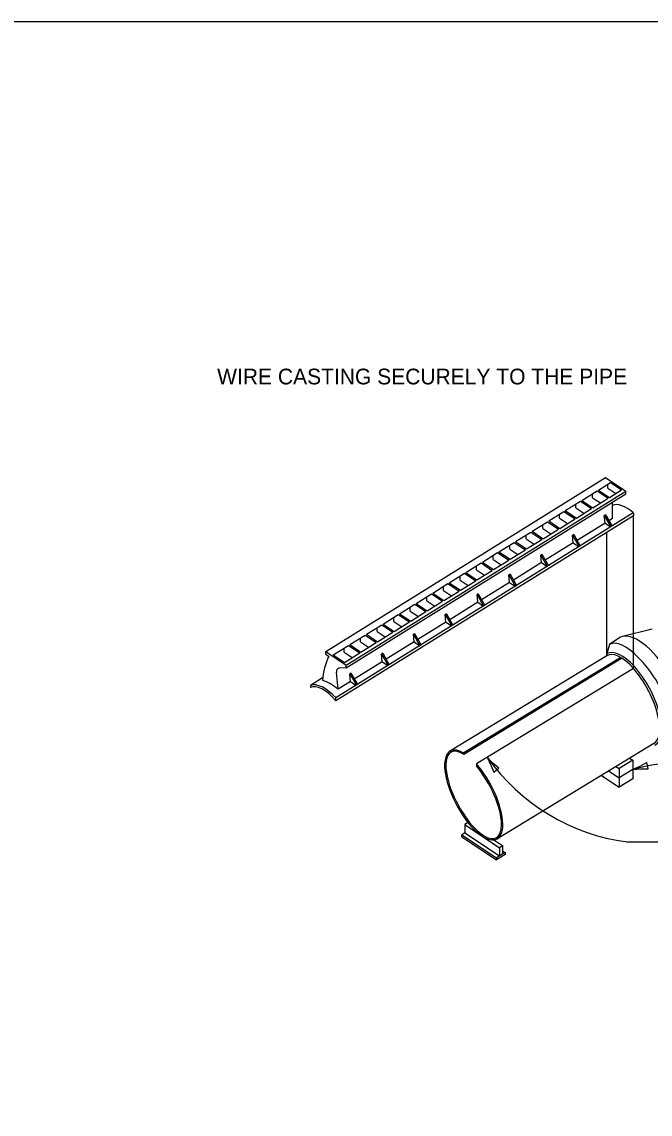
# Model space of a CAD drawing. Extents: x 2262275 to 2262905, y -3123497 to -3123097.
# Drawn here: x 2262600.6 to 2262715.7, y -3123297.3 to -3123097.3 of the extents above; entities that cross this region are included whole.
import ezdxf

# ---------------------------------------------------------------- set-up
doc = ezdxf.new("R2010")
doc.units = 0
for name, color, linetype in [('Default', 7, 'Continuous'), ('RD_Pr_Roadway_Items', 7, 'Continuous'), ('RD_Pr_Roadway_Notes', 7, 'Continuous')]:
    doc.layers.add(name, color=color, linetype=linetype)

msp = doc.modelspace()

# ---------------------------------------------------------------- linework, layer by layer
at = {"layer": 'Default'}
msp.add_lwpolyline([(2262275.16, -3123497.28), (2262905.16, -3123497.28), (2262905.16, -3123097.28), (2262275.16, -3123097.28)], close=True, dxfattribs=at)
at = {"layer": 'RD_Pr_Roadway_Items'}
for p, q in [((2262656.26, -3123212.58), (2262707.52, -3123180.71)), ((2262706.2, -3123183), (2262708.42, -3123181.62)), ((2262707.52, -3123180.71), (2262711.26, -3123183.21)), ((2262707.93, -3123182.65), (2262707.93, -3123181.92)), ((2262708.42, -3123181.62), (2262710.46, -3123182.98)), ((2262660.01, -3123215.09), (2262711.26, -3123183.21)), ((2262660.01, -3123215.57), (2262711.26, -3123183.7)), ((2262703.16, -3123184.89), (2262705.97, -3123183.15)), ((2262705.14, -3123184.4), (2262705.14, -3123183.66)), ((2262705.97, -3123183.15), (2262708, -3123184.5)), ((2262706.2, -3123183), (2262708.24, -3123184.36)), ((2262707.93, -3123182.65), (2262709.4, -3123183.63)), ((2262708.24, -3123184.36), (2262710.46, -3123182.98)), ((2262711.26, -3123183.7), (2262711.26, -3123183.21)), ((2262700.13, -3123186.77), (2262702.93, -3123185.03)), ((2262702.1, -3123186.29), (2262702.1, -3123185.55)), ((2262702.93, -3123185.03), (2262704.96, -3123186.39)), ((2262703.16, -3123184.89), (2262705.2, -3123186.24)), ((2262705.14, -3123184.4), (2262706.6, -3123185.37)), ((2262705.2, -3123186.24), (2262708, -3123184.5)), ((2262708.77, -3123188.21), (2262708.77, -3123185.25)), ((2262712.59, -3123187.19), (2262658.13, -3123221.06)), ((2262712.61, -3123187.7), (2262658.13, -3123221.58)), ((2262697.1, -3123188.66), (2262699.89, -3123186.92)), ((2262699.07, -3123188.17), (2262699.07, -3123187.44)), ((2262699.89, -3123186.92), (2262701.93, -3123188.28)), ((2262700.13, -3123186.77), (2262702.17, -3123188.13)), ((2262702.1, -3123186.29), (2262703.56, -3123187.26)), ((2262702.17, -3123188.13), (2262704.96, -3123186.39)), ((2262707.42, -3123189.05), (2262707.29, -3123187.65)), ((2262707.29, -3123187.65), (2262708.5, -3123189.76)), ((2262707.51, -3123187.52), (2262707.3, -3123187.65)), ((2262707.52, -3123187.52), (2262708.71, -3123189.63)), ((2262712.61, -3123187.21), (2262712.61, -3123187.7)), ((2262712.61, -3123215.65), (2262712.61, -3123187.7)), ((2262694.06, -3123190.55), (2262696.86, -3123188.81)), ((2262696.03, -3123190.06), (2262696.03, -3123189.32)), ((2262696.86, -3123188.81), (2262698.89, -3123190.17)), ((2262697.1, -3123188.66), (2262699.13, -3123190.02)), ((2262699.07, -3123188.17), (2262700.53, -3123189.15)), ((2262699.13, -3123190.02), (2262701.93, -3123188.28)), ((2262707.42, -3123189.05), (2262702.3, -3123192.23)), ((2262707.42, -3123189.05), (2262708.5, -3123189.76)), ((2262708.77, -3123188.21), (2262708.11, -3123188.62)), ((2262691.03, -3123192.43), (2262693.82, -3123190.7)), ((2262693, -3123191.95), (2262693, -3123191.21)), ((2262693, -3123191.95), (2262694.46, -3123192.92)), ((2262693.82, -3123190.7), (2262695.86, -3123192.05)), ((2262694.06, -3123190.55), (2262696.1, -3123191.91)), ((2262696.03, -3123190.06), (2262697.5, -3123191.04)), ((2262696.1, -3123191.91), (2262698.89, -3123190.17)), ((2262701.68, -3123191.14), (2262701.46, -3123191.28)), ((2262701.59, -3123192.67), (2262701.46, -3123191.28)), ((2262701.46, -3123191.28), (2262702.66, -3123193.39)), ((2262701.68, -3123191.14), (2262702.88, -3123193.26)), ((2262707.72, -3123213.36), (2262707.72, -3123190.74)), ((2262687.99, -3123194.33), (2262690.79, -3123192.58)), ((2262689.96, -3123193.83), (2262689.96, -3123193.1)), ((2262689.96, -3123193.83), (2262691.43, -3123194.81)), ((2262690.02, -3123195.68), (2262692.83, -3123193.94)), ((2262690.79, -3123192.58), (2262692.83, -3123193.94)), ((2262691.03, -3123192.43), (2262693.06, -3123193.79)), ((2262693.06, -3123193.79), (2262695.86, -3123192.05)), ((2262701.59, -3123192.67), (2262696.46, -3123195.86)), ((2262701.59, -3123192.67), (2262702.66, -3123193.39)), ((2262684.95, -3123196.21), (2262687.75, -3123194.47)), ((2262686.93, -3123195.72), (2262686.93, -3123194.99)), ((2262686.93, -3123195.72), (2262688.39, -3123196.7)), ((2262686.99, -3123197.57), (2262689.79, -3123195.83)), ((2262687.75, -3123194.47), (2262689.79, -3123195.83)), ((2262687.99, -3123194.33), (2262690.02, -3123195.68)), ((2262695.84, -3123194.77), (2262695.63, -3123194.9)), ((2262695.76, -3123196.3), (2262695.63, -3123194.9)), ((2262695.63, -3123194.9), (2262696.83, -3123197.01)), ((2262695.84, -3123194.77), (2262697.05, -3123196.88)), ((2262681.92, -3123198.1), (2262684.72, -3123196.36)), ((2262683.89, -3123197.61), (2262683.89, -3123196.87)), ((2262683.89, -3123197.61), (2262685.35, -3123198.59)), ((2262683.96, -3123199.46), (2262686.75, -3123197.72)), ((2262684.72, -3123196.36), (2262686.75, -3123197.72)), ((2262684.95, -3123196.21), (2262686.99, -3123197.57)), ((2262695.76, -3123196.3), (2262690.63, -3123199.48)), ((2262695.76, -3123196.3), (2262696.83, -3123197.01)), ((2262678.88, -3123199.98), (2262681.69, -3123198.24)), ((2262678.88, -3123199.98), (2262680.92, -3123201.34)), ((2262680.86, -3123199.5), (2262680.86, -3123198.76)), ((2262680.86, -3123199.5), (2262682.32, -3123200.47)), ((2262680.92, -3123201.34), (2262683.72, -3123199.6)), ((2262681.69, -3123198.24), (2262683.72, -3123199.6)), ((2262681.92, -3123198.1), (2262683.96, -3123199.46)), ((2262689.93, -3123199.93), (2262684.8, -3123203.11)), ((2262690.02, -3123198.39), (2262689.8, -3123198.53)), ((2262689.93, -3123199.93), (2262689.8, -3123198.53)), ((2262689.8, -3123198.53), (2262691, -3123200.64)), ((2262689.93, -3123199.93), (2262691, -3123200.64)), ((2262690.02, -3123198.39), (2262691.22, -3123200.51)), ((2262675.85, -3123201.87), (2262678.65, -3123200.13)), ((2262675.85, -3123201.87), (2262677.89, -3123203.23)), ((2262677.82, -3123201.38), (2262677.82, -3123200.65)), ((2262677.82, -3123201.38), (2262679.29, -3123202.36)), ((2262677.89, -3123203.23), (2262680.68, -3123201.49)), ((2262678.65, -3123200.13), (2262680.68, -3123201.49)), ((2262669.78, -3123205.65), (2262672.58, -3123203.91)), ((2262672.58, -3123203.91), (2262674.61, -3123205.27)), ((2262672.81, -3123203.76), (2262675.61, -3123202.02)), ((2262672.81, -3123203.76), (2262674.85, -3123205.12)), ((2262674.78, -3123203.27), (2262674.78, -3123202.54)), ((2262674.78, -3123203.27), (2262676.25, -3123204.25)), ((2262674.85, -3123205.12), (2262677.65, -3123203.37)), ((2262675.61, -3123202.02), (2262677.65, -3123203.37)), ((2262684.09, -3123203.55), (2262678.97, -3123206.74)), ((2262684.18, -3123202.02), (2262683.97, -3123202.15)), ((2262684.09, -3123203.55), (2262683.97, -3123202.15)), ((2262683.97, -3123202.15), (2262685.17, -3123204.27)), ((2262684.09, -3123203.55), (2262685.17, -3123204.27)), ((2262684.18, -3123202.02), (2262685.39, -3123204.13)), ((2262666.75, -3123207.54), (2262669.54, -3123205.79)), ((2262669.54, -3123205.79), (2262671.58, -3123207.15)), ((2262669.78, -3123205.65), (2262671.82, -3123207)), ((2262671.75, -3123205.16), (2262671.75, -3123204.42)), ((2262671.75, -3123205.16), (2262673.22, -3123206.14)), ((2262671.82, -3123207), (2262674.61, -3123205.27)), ((2262678.35, -3123205.64), (2262678.14, -3123205.78)), ((2262678.26, -3123207.18), (2262678.14, -3123205.78)), ((2262678.14, -3123205.78), (2262679.34, -3123207.89)), ((2262678.35, -3123205.64), (2262679.56, -3123207.76)), ((2262663.71, -3123209.42), (2262666.51, -3123207.68)), ((2262666.51, -3123207.68), (2262668.55, -3123209.04)), ((2262666.75, -3123207.54), (2262668.78, -3123208.89)), ((2262668.71, -3123207.05), (2262668.71, -3123206.31)), ((2262668.71, -3123207.05), (2262670.18, -3123208.02)), ((2262668.78, -3123208.89), (2262671.58, -3123207.15)), ((2262678.26, -3123207.18), (2262673.14, -3123210.36)), ((2262678.26, -3123207.18), (2262679.34, -3123207.89)), ((2262660.67, -3123211.31), (2262663.47, -3123209.57)), ((2262663.47, -3123209.57), (2262665.51, -3123210.93)), ((2262663.71, -3123209.42), (2262665.75, -3123210.78)), ((2262665.68, -3123208.93), (2262665.68, -3123208.2)), ((2262665.68, -3123208.93), (2262667.14, -3123209.91)), ((2262665.75, -3123210.78), (2262668.55, -3123209.04)), ((2262672.28, -3123209.42), (2262672.3, -3123209.41)), ((2262672.3, -3123209.41), (2262672.52, -3123209.27)), ((2262672.43, -3123210.8), (2262672.3, -3123209.41)), ((2262672.3, -3123209.41), (2262673.51, -3123211.52)), ((2262672.52, -3123209.27), (2262673.72, -3123211.39)), ((2262716.03, -3123208.5), (2262710.63, -3123209.82)), ((2262657.64, -3123213.2), (2262660.44, -3123211.46)), ((2262659.61, -3123212.71), (2262659.61, -3123211.97)), ((2262660.44, -3123211.46), (2262662.47, -3123212.82)), ((2262660.67, -3123211.31), (2262662.71, -3123212.67)), ((2262662.65, -3123210.82), (2262662.65, -3123210.08)), ((2262662.65, -3123210.82), (2262664.11, -3123211.8)), ((2262662.71, -3123212.67), (2262665.51, -3123210.93)), ((2262672.43, -3123210.8), (2262667.31, -3123213.99)), ((2262672.43, -3123210.8), (2262673.51, -3123211.52)), ((2262708.24, -3123211.27), (2262707.73, -3123212.95)), ((2262710.11, -3123210.02), (2262708.24, -3123211.27)), ((2262656.26, -3123213.07), (2262656.26, -3123212.58)), ((2262656.26, -3123212.58), (2262660.01, -3123215.09)), ((2262656.26, -3123213.07), (2262656.78, -3123213.42)), ((2262657.64, -3123213.2), (2262659.68, -3123214.55)), ((2262659.61, -3123212.71), (2262661.08, -3123213.68)), ((2262659.68, -3123214.55), (2262662.47, -3123212.82)), ((2262666.69, -3123212.9), (2262666.48, -3123213.03)), ((2262666.6, -3123214.43), (2262666.48, -3123213.03)), ((2262666.48, -3123213.03), (2262667.68, -3123215.14)), ((2262666.69, -3123212.9), (2262667.89, -3123215.01)), ((2262707.72, -3123213.36), (2262678.83, -3123230.94)), ((2262710.31, -3123213.65), (2262681.56, -3123231.15)), ((2262710.44, -3123213.87), (2262681.56, -3123231.45)), ((2262707.73, -3123212.95), (2262707.72, -3123213.36)), ((2262660.01, -3123215.57), (2262658.8, -3123215.61)), ((2262660.01, -3123215.57), (2262660.01, -3123215.09)), ((2262666.6, -3123214.43), (2262661.49, -3123217.61)), ((2262666.6, -3123214.43), (2262667.68, -3123215.14)), ((2262712.61, -3123215.65), (2262683.86, -3123233.15)), ((2262655.67, -3123217.38), (2262653.43, -3123218.78)), ((2262658.51, -3123219.46), (2262658.23, -3123216.41)), ((2262660.86, -3123216.52), (2262660.65, -3123216.66)), ((2262660.77, -3123218.05), (2262660.65, -3123216.66)), ((2262660.65, -3123216.66), (2262661.86, -3123218.76)), ((2262660.86, -3123216.52), (2262662.08, -3123218.63)), ((2262653.43, -3123218.78), (2262653.43, -3123219.18)), ((2262660.77, -3123218.05), (2262658.51, -3123219.46)), ((2262660.77, -3123218.05), (2262661.85, -3123218.77)), ((2262658.13, -3123221.58), (2262658.13, -3123221.06)), ((2262716.36, -3123229.4), (2262687.61, -3123246.9)), ((2262681.56, -3123231.15), (2262681.56, -3123231.43)), ((2262683.86, -3123233.15), (2262683.86, -3123233.51)), ((2262709.42, -3123233.63), (2262709.99, -3123234.01)), ((2262712.49, -3123232.49), (2262709.99, -3123234.01)), ((2262711.91, -3123232.1), (2262712.49, -3123232.49)), ((2262712.49, -3123232.49), (2262712.49, -3123235.88)), ((2262706.75, -3123235.25), (2262709.99, -3123237.41)), ((2262708.08, -3123234.44), (2262709.99, -3123235.71)), ((2262709.99, -3123234.01), (2262709.99, -3123237.41)), ((2262712.49, -3123234.19), (2262709.99, -3123235.71)), ((2262712.49, -3123235.88), (2262709.99, -3123237.41)), ((2262682.34, -3123243.9), (2262681.75, -3123244.26)), ((2262681.75, -3123245.76), (2262681.16, -3123246.12)), ((2262681.75, -3123244.26), (2262688.1, -3123248.5)), ((2262681.75, -3123244.26), (2262681.75, -3123245.76)), ((2262681.75, -3123245.76), (2262688.1, -3123250)), ((2262681.16, -3123246.12), (2262687.51, -3123250.36)), ((2262681.16, -3123246.5), (2262681.16, -3123246.12)), ((2262681.16, -3123246.5), (2262687.51, -3123250.74)), ((2262687.07, -3123247.06), (2262688.69, -3123248.14)), ((2262689.12, -3123249.39), (2262687.51, -3123250.36)), ((2262689.12, -3123249.76), (2262687.51, -3123250.74)), ((2262688.69, -3123248.14), (2262688.1, -3123248.5)), ((2262688.1, -3123248.5), (2262688.1, -3123250)), ((2262688.69, -3123249.64), (2262688.69, -3123248.14)), ((2262688.69, -3123249.1), (2262689.12, -3123249.39)), ((2262689.12, -3123249.39), (2262689.12, -3123249.76)), ((2262687.51, -3123250.36), (2262687.51, -3123250.74))]:
    msp.add_line(p, q, dxfattribs=at)
for centre, major_axis, ratio, start_param, end_param in [((2262713.02, -3123194.2), (-4.39, 8.33), 0.418649, 5.457133, 6.246091), ((2262715.42, -3123219.09), (5.31, -9.06), 0.422178, 6.28313, 9.424722), ((2262713.55, -3123219.71), (5.31, -8.44), 0.375151, 6.283136, 9.424729), ((2262669.31, -3123219.04), (-13.72, 0), 0.999876, 5.861377, 6.195039), ((2262712.11, -3123221.34), (-4.25, 8.06), 0.399373, 5.266762, 6.327554), ((2262712.14, -3123221.32), (-4.41, 8.36), 0.420725, 5.268555, 6.283006), ((2262658.82, -3123216.22), (0.613, 0), 0.999876, 1.599754, 3.454954), ((2262712.11, -3123221.34), (-4.25, 8.06), 0.399373, 3.141544, 5.266762), ((2262712.11, -3123221.34), (-4.42, 8.39), 0.42296, 3.14154, 5.266758), ((2262652.33, -3123227.03), (-9.78, 0), 0.999876, 4.028201, 4.36767), ((2262657.64, -3123227.27), (-4.43, 8.39), 0.423078, 5.298162, 6.223143), ((2262657.64, -3123227.27), (-4.25, 8.06), 0.399373, 5.26818, 6.268905), ((2262683.36, -3123238.84), (-4.25, 8.06), 0.399373, 5.705779, 11.549947), ((2262683.36, -3123238.84), (-4.13, 7.84), 0.38217, 5.700882, 11.524674)]:
    msp.add_ellipse(centre, major_axis=major_axis, ratio=ratio, start_param=start_param, end_param=end_param, dxfattribs=at)
at = {"layer": 'RD_Pr_Roadway_Notes'}
msp.add_line((2262719.69, -3123247.45), (2262711.44, -3123247.45), dxfattribs=at)
for points in [[(2262687.02, -3123234.63), (2262687.5, -3123234.29), (2262687.98, -3123233.95), (2262686.89, -3123233.01), (2262685.88, -3123232.01), (2262686.52, -3123233.38)], [(2262715.34, -3123234.04), (2262715.2, -3123233.47), (2262715.05, -3123232.91), (2262713.78, -3123233.6), (2262712.49, -3123234.19), (2262714, -3123234.07)]]:
    msp.add_lwpolyline(points, close=True, dxfattribs=at)
for centre, radius, start, end in [((2262716.46, -3123210.26), 37.52, 215.4194, 262.3208), ((2262725.63, -3123284.09), 51.6, 88.8795, 104.7506)]:
    msp.add_arc(centre, radius, start, end, dxfattribs=at)

# ---------------------------------------------------------------- texts
msp.add_text('WIRE CASTING SECURELY TO THE PIPE', height=2.88, dxfattribs=at).set_placement((2262636.36, -3123163.66))

doc.saveas('drawing.dxf')
